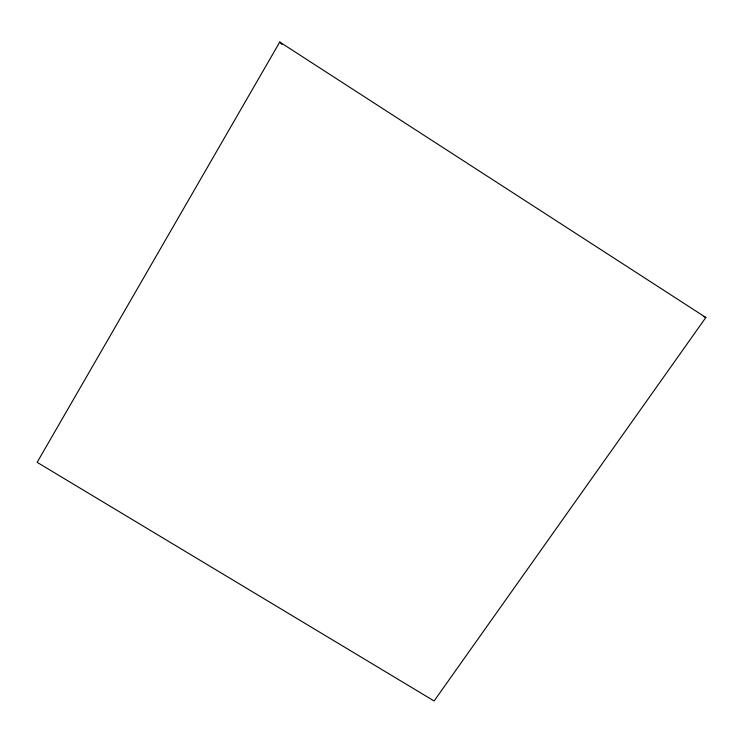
<?xml version="1.0" encoding="UTF-8"?>
<svg xmlns="http://www.w3.org/2000/svg" width="743" height="743" viewBox="0 0 743 743"><rect width="100%" height="100%" fill="white"/><g stroke="black" fill="none" stroke-linecap="round" stroke-linejoin="round"><path stroke-width="1.11" d="M279.758 42.035L37.15 462.341L434.107 700.965L705.85 317.484L279.758 42.035L281.95 44.469M703.751 316.537L705.85 317.484"/></g></svg>
